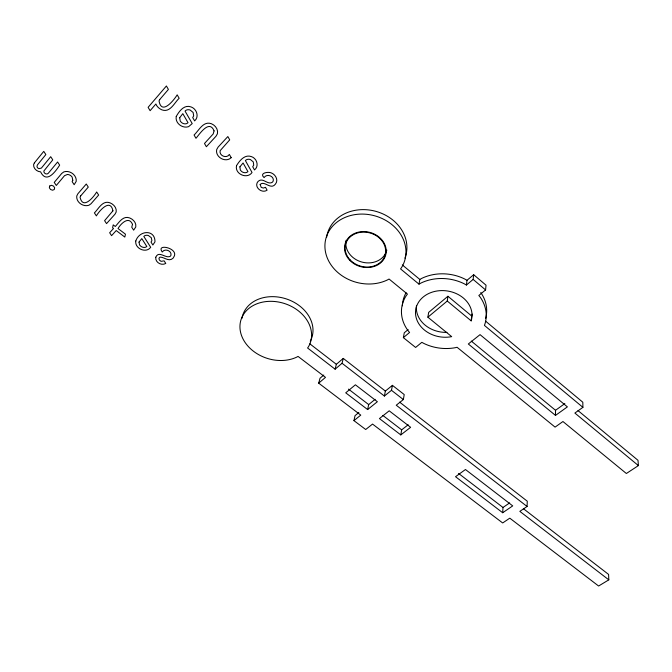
<?xml version="1.0" encoding="UTF-8"?>
<svg xmlns="http://www.w3.org/2000/svg" width="672" height="672" viewBox="0 0 672 672"><rect width="100%" height="100%" fill="white"/><g stroke="black" fill="none" stroke-linecap="round" stroke-linejoin="round"><path stroke-width="1.01" d="M555.484 415.414L468.325 343.988L480.043 334.639L567.395 406.879L555.484 415.414L555.526 410.298L471.29 341.09M358.823 412.558L355.051 415.615L353.942 420.622L365.702 429.509L372.54 424.074L502.673 522.959L509.779 518.162L598.609 586.018L608.807 579.852L519.834 511.367L527.083 506.47L527.276 501.203L399.63 402.142M502.681 512.736L512.719 505.89L465.461 469.518L455.524 476.708L502.681 512.736L502.992 507.469L509.645 502.916M638.4 465.595L574.871 413.062L582.91 407.341L484.394 325.382L484.89 324.164A42.538 34.852 7.9 0 0 480.295 297.301L478.834 295.487L485.579 289.943L486.032 285.188L473.676 274.714L466.99 280.308L466.427 285.037L464.234 283.786A42.538 34.852 7.9 0 0 421.075 282.988L418.992 284.155L400.554 268.909L401.495 267.632A40.933 34.499 15 0 0 370.448 214.838A40.933 34.499 15 0 0 325.954 253.974A40.933 34.499 15 0 0 387.601 279.854L389.054 279.023L407.442 294.092L406.123 295.84A42.538 34.852 7.9 0 0 408.114 330.725L409.592 332.455L403.376 337.646L415.615 347.449L421.848 342.325L423.973 343.501A42.538 34.852 7.9 0 0 455.616 347.634L457.069 347.273L555.08 427.115L562.943 421.529L626.363 473.5L638.4 465.595L638.005 460.32L578.012 410.584M471.702 316.025L447.93 296.26L447.258 301.031L471.173 320.863L471.702 316.025A28.19 23.167 7.9 0 0 472.198 314.068M466.427 285.037L473.147 279.426L473.676 274.714M471.173 320.863A28.358 23.226 7.9 0 0 445.738 290.766A28.358 23.226 7.9 0 0 415.657 315.143A28.358 23.226 7.9 0 0 451.693 336.647L427.888 317.192L428.66 312.396L447.93 296.26M400.806 434.91L410.617 427.308L389.197 410.819L379.436 418.58L400.806 434.91L401.663 429.845L408.173 424.78M527.083 506.47L396.245 405.216L403.36 399.554L404.216 394.565L392.414 385.35L385.358 391.07L384.392 396.043L342.056 363.275L343.266 358.403L385.358 391.07M418.992 284.155L419.832 279.451L421.907 278.292A42.294 34.759 7.9 0 1 464.814 279.056L466.99 280.308M403.376 337.646L404.275 332.8L408.139 329.566M384.392 396.043L391.482 390.314L392.414 385.35M367.634 409.567L377.37 401.713L355.396 384.804L345.727 392.826L367.634 409.567L368.684 404.578L375.136 399.344M353.942 420.622L360.763 415.12L318.696 383.158L325.492 377.37L298.049 356.404L296.747 357.126A36.515 28.753 18.2 0 1 241.282 334.824A36.515 28.753 18.2 0 1 278.502 302.022A36.515 28.753 18.2 0 1 308.389 346.87L307.583 347.995L335.11 369.188L336.353 364.3L343.266 358.403M318.696 383.158L320.015 378.244L323.77 375.043M159.76 99.49L159.037 100.909C161.54 115.542 173.704 100.523 177.181 94.844L179.164 98.263C174.3 102.808 170.192 112.955 161.885 109.864C159.272 108.654 156.937 106.747 155.879 104L150.116 110.695L148.109 107.335L166.404 85.982L168.412 89.426L159.835 99.406M335.11 369.188L342.056 363.275M427.888 317.192L447.258 301.031M555.526 410.298L564.841 403.595M231.151 157.718C225.557 163.128 214.931 157.063 216.72 149.486L218.123 147.076L227.85 136.559L229.715 139.852L220.114 150.713C219.005 155.753 226.649 158.92 229.362 154.442L231.202 157.66M348.508 389.122L368.684 404.578M382.864 415.447L401.663 429.845M458.548 473.424L502.992 507.469M309.817 343.82L336.353 364.3M523.362 508.654L608.597 574.434L608.807 579.852M391.482 390.314L403.36 399.554M402.31 264.928L419.832 279.451M485.646 321.191L582.809 402.226L582.91 407.341M473.147 279.426L485.579 289.943M326.609 237.35A40.698 34.398 15.1 0 1 375.413 211.226A40.698 34.398 15.1 0 1 404.88 258.166M480.782 292.53A42.294 34.759 7.9 0 1 485.604 318.444M402.385 305.836A42.294 34.759 7.9 0 1 406.064 292.723M446.981 332.38A28.19 23.167 7.9 0 1 416.447 305.827M386.82 250.102A20.924 17.682 15.1 0 1 362.536 262.223A20.924 17.682 15.1 0 1 346.156 240.24M242.029 318.251A36.313 28.686 18.2 0 1 286.625 299.015A36.313 28.686 18.2 0 1 310.254 341.242M155.778 257.25C154.988 262.382 161.524 266.045 165.774 263.432L164.136 260.845L161.053 261.341L159.34 260.03L158.953 258.258L160.054 257.099C164.422 257.074 168.949 262.29 173.116 258.14L174.216 256.242C178.265 248.027 155.627 243.13 162.271 252.025C164.69 248.111 171.746 250.614 171.007 255.142L170.394 256.208C165.833 259.098 158.785 249.976 155.778 257.25M132.51 224.364L131.746 227.203L133.644 230.152L135.778 226.976C136.483 222.902 133.35 219.4 129.763 217.98C123.144 215.317 119.07 222.407 115.324 226.481L113.215 224.876L112.594 227.791L113.509 228.488L109.654 232.747L111.577 235.67L116.222 230.546L124.816 237.073L125.462 234.184L118.045 228.547C120.817 223.566 128.965 215.628 132.51 224.364M135.803 240.971C134.526 248.564 146.168 253.73 150.696 247.288L143.825 236.435A4.67 3.679 27.7 0 1 148.487 235.578L151.292 237.712L151.88 240.643L151.007 242.08L152.855 245.003L154.972 241.836C155.224 229.118 139.23 230.21 135.803 240.971M139.012 242.088L139.6 244.994L140.742 246.187A4.637 3.637 27.6 0 0 145.622 247.229L146.815 246.515L141.8 238.61L139.012 242.088M176.24 116.483C174.93 123.136 182.448 128.797 188.622 126.655L192.217 123.581L185.06 111.107A5.065 4.259 33.9 0 1 190.142 110.032L193.124 112.476L193.679 115.861L192.696 117.55L194.62 120.901C199.475 116.726 196.661 108.746 190.974 106.907C184.136 104.345 179.122 111.292 176.24 116.483M179.693 117.734L180.256 121.094L181.457 122.464A5.032 4.217 33.7 0 0 186.715 123.598L188.034 122.741L182.801 113.66L179.693 117.734M214.074 130.872L213.209 133.938L204.481 143.48L206.371 146.731L216.006 136.231L217.417 133.778C218.392 129.419 215.351 125.328 211.42 123.732C203.221 120.683 198.962 130.536 194.065 135.005L195.98 138.289C199.71 133.946 209.294 119.213 214.074 130.872M260.156 184.514L261.173 187.312L263.306 188.068L265.516 187.328L267.095 190.168C261.845 193.948 253.403 186.791 258.023 181.482C262.844 176.719 267.666 185.573 272.504 182.162L273.227 180.978C274.411 175.972 266.666 173.292 264.096 177.61C258.854 173.048 268.027 171.528 271.085 172.822C275.537 174.359 278.863 180.23 275.318 184.229C270.69 190.31 264.197 180.037 260.156 184.514M239.887 166.849L240.332 170.05L241.475 171.36A4.847 4.099 27.5 0 0 246.616 172.469L247.943 171.662L243.088 162.985L239.887 166.849M236.536 165.64C234.486 173.998 247.212 179.626 252.042 172.486L245.389 160.566A4.889 4.15 27.5 0 1 250.429 159.575L253.285 161.91L253.722 165.136L252.706 166.732L254.486 169.94C259.375 166.144 256.914 158.306 251.353 156.593C244.692 154.14 239.602 160.65 236.536 165.64M34.381 162.901L33.6 164.581C33.247 168.462 36.901 171.688 40.606 171.856C46.511 184.044 55.331 171.822 59.674 165.136L57.599 161.994L48.233 173.342C46.628 175.031 43.504 173.242 43.865 171.016L52.786 159.852L50.694 156.694L41.362 168.109L38.9 168.655A2.428 1.865 34.4 0 1 37.002 166.648L37.33 165.035L45.864 154.543L43.756 151.368L34.381 162.901M49.703 186.026L49.342 187.765L50.543 189.496L52.592 190.218L54.289 189.504L54.65 187.774L53.449 186.035L51.4 185.312L49.703 186.026M80.674 195.905L80.044 197.182C82.799 209.966 93.324 197.593 96.667 191.982L98.65 195.031L91.006 203.776L88.897 205.271C83.168 207.178 76.012 202.264 76.742 196.022L77.876 193.78L86.276 184.01L88.284 187.085L80.674 195.905M72.786 180.306L72.131 181.616L74.164 184.699L76.205 181.356C76.952 175.014 69.703 169.898 63.848 171.889L61.732 173.443L54.239 182.398L56.297 185.464L64.537 175.661L67.402 174.468A4.889 3.797 33.1 0 1 72.148 177.097L72.786 180.306M112.921 210.832L104.597 220.66L106.537 223.616L115.004 214.183L116.189 211.974C116.844 207.841 113.686 204.296 110.04 202.843C102.614 199.97 98.683 208.69 94.399 212.906L96.365 215.888C99.548 210.403 110.468 198.139 112.921 210.832M350.036 259.82A20.462 17.245 15 0 0 384.51 256.704A20.462 17.245 15 0 0 361.553 232.184A20.462 17.245 15 0 0 350.036 259.82M349.591 260.098A21.05 17.741 15 0 0 385.056 256.897A21.05 17.741 15 0 0 361.452 231.672A21.05 17.741 15 0 0 349.591 260.098"/></g></svg>
